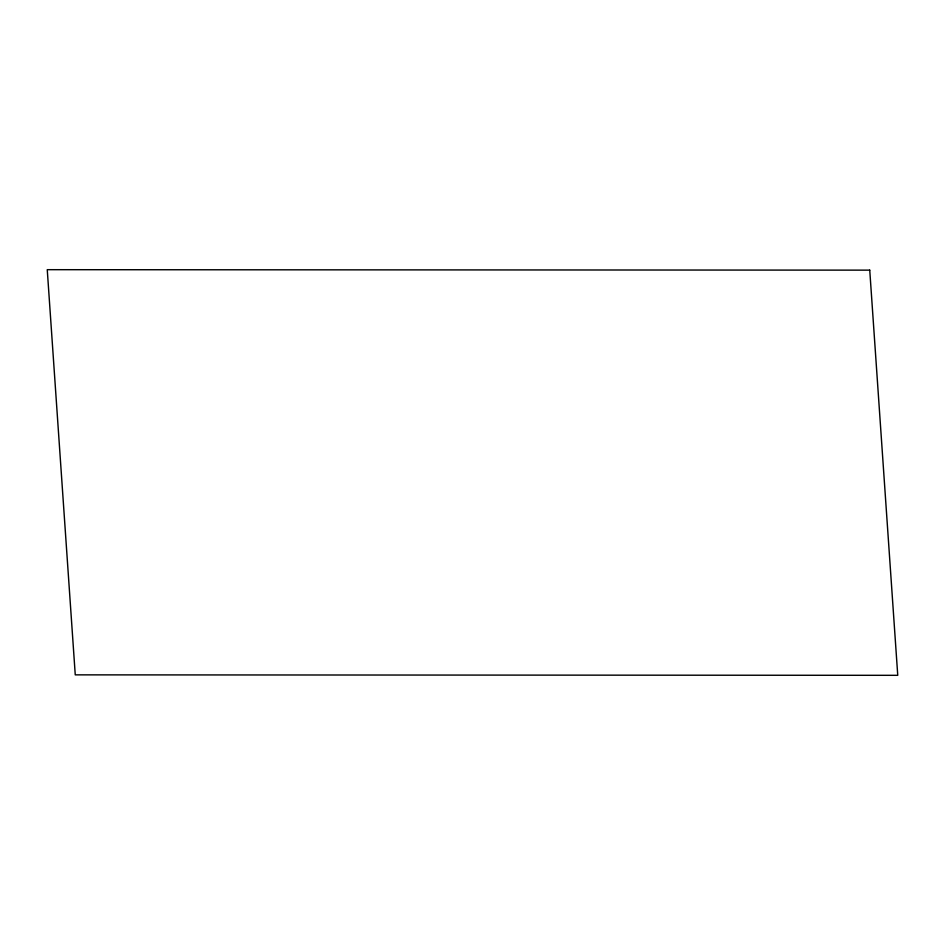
<?xml version="1.0" encoding="UTF-8"?>
<svg xmlns="http://www.w3.org/2000/svg" width="945" height="945" viewBox="0 0 945 945"><rect width="100%" height="100%" fill="white"/><g stroke="black" fill="none" stroke-linecap="round" stroke-linejoin="round"><path stroke-width="1.42" d="M869.743 270.14L47.25 269.679L75.257 674.86L897.75 675.321L869.743 270.14"/></g></svg>
